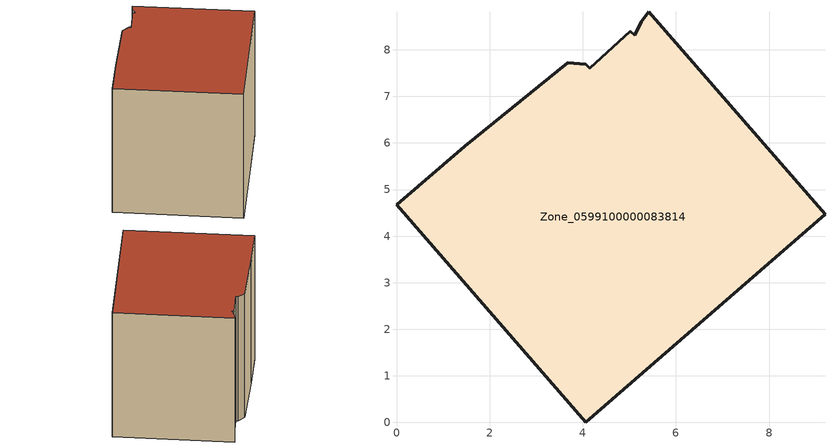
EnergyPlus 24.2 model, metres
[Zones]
Zone_0599100000083814
 floor ground (C_G): 4.07,7.69 4.14,7.61 5.02,8.39 5.12,8.32 5.25,8.6 5.42,8.82 9.2,4.47 4.07,0 0,4.67 1.47,5.93 3.68,7.72 z0
 wall outside (C_F): 4.07,0 9.2,4.47 5.42,8.82 5.25,8.6 5.12,8.32 5.02,8.39 4.14,7.61 4.07,7.69 3.68,7.72 1.47,5.93 0,4.67 4.07,0 z0:7.11
 roof outside (C_R): 4.14,7.61 4.07,7.69 3.68,7.72 1.47,5.93 0,4.67 4.07,0 9.2,4.47 5.42,8.82 5.25,8.6 5.12,8.32 5.02,8.39 z7.11
[BUILDING]
Pand.0599100000083814: North Axis=0; Terrain=City; Loads Convergence Tolerance Value=0.04; Temperature Convergence Tolerance Value=0.4; Solar Distribution=FullExterior; Maximum Number of Warmup Days=25; Minimum Number of Warmup Days=1
[Site:Location]
Rotterdam.The.Hague.AP_ZH_NLD Design_Conditions: Latitude=51.96; Longitude=4.45; Time Zone=1; Elevation=-4.5
[SITE:GROUNDTEMPERATURE:BUILDINGSURFACE]
18, 18, 18, 18, 18, 18, 18, 18, 18, 18, 18, 18
[MATERIAL] Thermal Absorptance=0.9; Solar Absorptance=0.7; Visible Absorptance=0.7
Name | Roughness | Thickness | Conductivity | Density | Specific Heat
G.TC.1946 | MediumSmooth | 0.15 | 1 | 540 | 1210
F.TC.1946 | Rough | 0.3 | 0.857143 | 1920 | 840
R.TC.1946 | MediumRough | 0.2 | 0.909091 | 1500 | 1000
[CONSTRUCTION]
C_G: G.TC.1946
C_F: F.TC.1946
C_R: R.TC.1946
[ZONE]
Zone_0599100000083814: Type=1; Multiplier=1; Ceiling Height=Autocalculate; Volume=Autocalculate; Floor Area=autocalculate; Part of Total Floor Area=Yes
[ZONEINFILTRATION:DESIGNFLOWRATE]
Infil_Zone_0599100000083814: Zone or ZoneList or Space or SpaceList=Zone_0599100000083814; Schedule=AlwaysOn; Design Flow Rate Calculation Method=Flow/Area; Flow Rate per Floor Area=0.003; Constant Term Coefficient=1; Temperature Term Coefficient=0; Velocity Term Coefficient=0; Velocity Squared Term Coefficient=0
[HVACTEMPLATE:ZONE:IDEALLOADSAIRSYSTEM]
Zone_0599100000083814: Maximum Heating Supply Air Temperature=50; Minimum Cooling Supply Air Temperature=13; Maximum Heating Supply Air Humidity Ratio=0.0156; Minimum Cooling Supply Air Humidity Ratio=0.0077; Heating Limit=NoLimit; Cooling Limit=NoLimit; Dehumidification Control Type=ConstantSensibleHeatRatio; Cooling Sensible Heat Ratio=0.7; Dehumidification Setpoint=60; Humidification Control Type=None; Humidification Setpoint=30; Outdoor Air Method=None; Outdoor Air Flow Rate per Person=0.00944; Outdoor Air Flow Rate per Zone Floor Area=0; Outdoor Air Flow Rate per Zone=0; Demand Controlled Ventilation Type=None; Outdoor Air Economizer Type=NoEconomizer; Heat Recovery Type=None; Sensible Heat Recovery Effectiveness=0.7; Latent Heat Recovery Effectiveness=0.65
[ZONECONTROL:THERMOSTAT]
ThermostatControl_Zone_0599100000083814: Zone or ZoneList=Zone_0599100000083814; Control Type Schedule=DualSetpointControlType; Control 1=Thermostat_Zone_0599100000083814; Temperature Difference Between Cutout And Setpoint=0
[THERMOSTATSETPOINT:DUALSETPOINT]
Thermostat_Zone_0599100000083814: Heating Setpoint Temperature Schedule=HeatingSetpoint_Zone_0599100000083814; Cooling Setpoint Temperature Schedule=CoolingSetpoint_Zone_0599100000083814
[SCHEDULE:COMPACT]
HeatingSetpoint_Zone_0599100000083814: Through: 12/31, For: AllDays, Until: 24:00, 21
CoolingSetpoint_Zone_0599100000083814: Through: 12/31, For: AllDays, Until: 24:00, 24
DualSetpointControlType: Through: 12/31, For: AllDays, Until: 24:00, 4
AlwaysOn: Through: 12/31, For: AllDays, Until: 24:00, 1
